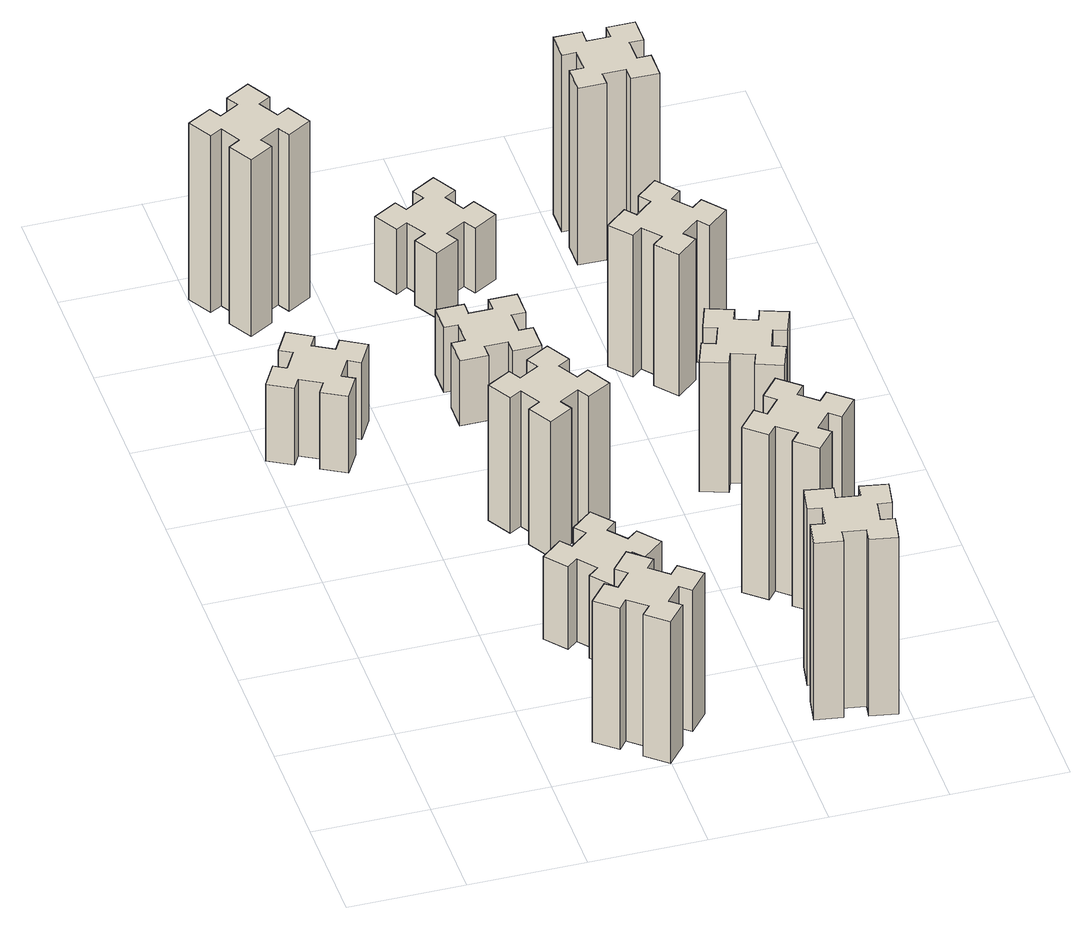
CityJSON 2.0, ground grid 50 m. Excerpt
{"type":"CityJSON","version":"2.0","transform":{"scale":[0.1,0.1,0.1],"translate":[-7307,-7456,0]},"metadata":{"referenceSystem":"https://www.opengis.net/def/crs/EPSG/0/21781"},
"CityObjects":{
"building1":{"type":"Building","attributes":{"class":"1000","function":"1000","usage":"1000","yearOfConstruction":2016,"roofType":"1000","measuredHeight":39,"storeysAboveGround":30,"storeysBelowGround":0},"geometry":[{"type":"Solid","lod":"1","boundaries":[[[[0,1,2,3,4,5,6,7,8,9,10,11,12,13,14,15,16,17,18,19]],[[17,16,20,21]],[[16,15,22,20]],[[15,14,23,22]],[[14,13,24,23]],[[13,12,25,24]],[[12,11,26,25]],[[11,10,27,26]],[[10,9,28,27]],[[9,8,29,28]],[[8,7,30,29]],[[7,6,31,30]],[[6,5,32,31]],[[5,4,33,32]],[[4,3,34,33]],[[3,2,35,34]],[[2,1,36,35]],[[1,0,37,36]],[[0,19,38,37]],[[19,18,39,38]],[[18,17,21,39]],[[24,25,26,27,28,29,30,31,32,33,34,35,36,37,38,39,21,20,22,23]]]]}]},
"building2":{"type":"Building","attributes":{"class":"1000","function":"1000","usage":"1000","yearOfConstruction":2016,"roofType":"1000","measuredHeight":72,"storeysAboveGround":30,"storeysBelowGround":0},"geometry":[{"type":"Solid","lod":"1","boundaries":[[[[40,41,42,43,44,45,46,47,48,49,50,51,52,53,54,55,56,57,58,59]],[[57,56,60,61]],[[56,55,62,60]],[[55,54,63,62]],[[54,53,64,63]],[[53,52,65,64]],[[52,51,66,65]],[[51,50,67,66]],[[50,49,68,67]],[[49,48,69,68]],[[48,47,70,69]],[[47,46,71,70]],[[46,45,72,71]],[[45,44,73,72]],[[44,43,74,73]],[[43,42,75,74]],[[42,41,76,75]],[[41,40,77,76]],[[40,59,78,77]],[[59,58,79,78]],[[58,57,61,79]],[[64,65,66,67,68,69,70,71,72,73,74,75,76,77,78,79,61,60,62,63]]]]}]},
"building3":{"type":"Building","attributes":{"class":"1000","function":"1000","usage":"1000","yearOfConstruction":2016,"roofType":"1000","measuredHeight":90,"storeysAboveGround":30,"storeysBelowGround":0},"geometry":[{"type":"Solid","lod":"1","boundaries":[[[[80,81,82,83,84,85,86,87,88,89,90,91,92,93,94,95,96,97,98,99]],[[97,96,100,101]],[[96,95,102,100]],[[95,94,103,102]],[[94,93,104,103]],[[93,92,105,104]],[[92,91,106,105]],[[91,90,107,106]],[[90,89,108,107]],[[89,88,109,108]],[[88,87,110,109]],[[87,86,111,110]],[[86,85,112,111]],[[85,84,113,112]],[[84,83,114,113]],[[83,82,115,114]],[[82,81,116,115]],[[81,80,117,116]],[[80,99,118,117]],[[99,98,119,118]],[[98,97,101,119]],[[104,105,106,107,108,109,110,111,112,113,114,115,116,117,118,119,101,100,102,103]]]]}]},
"building4":{"type":"Building","attributes":{"class":"1000","function":"1000","usage":"1000","yearOfConstruction":2016,"roofType":"1000","measuredHeight":42,"storeysAboveGround":30,"storeysBelowGround":0},"geometry":[{"type":"Solid","lod":"1","boundaries":[[[[120,121,122,123,124,125,126,127,128,129,130,131,132,133,134,135,136,137,138,139]],[[137,136,140,141]],[[136,135,142,140]],[[135,134,143,142]],[[134,133,144,143]],[[133,132,145,144]],[[132,131,146,145]],[[131,130,147,146]],[[130,129,148,147]],[[129,128,149,148]],[[128,127,150,149]],[[127,126,151,150]],[[126,125,152,151]],[[125,124,153,152]],[[124,123,154,153]],[[123,122,155,154]],[[122,121,156,155]],[[121,120,157,156]],[[120,139,158,157]],[[139,138,159,158]],[[138,137,141,159]],[[144,145,146,147,148,149,150,151,152,153,154,155,156,157,158,159,141,140,142,143]]]]}]},
"building5":{"type":"Building","attributes":{"class":"1000","function":"1000","usage":"1000","yearOfConstruction":2016,"roofType":"1000","measuredHeight":69,"storeysAboveGround":30,"storeysBelowGround":0},"geometry":[{"type":"Solid","lod":"1","boundaries":[[[[160,161,162,163,164,165,166,167,168,169,170,171,172,173,174,175,176,177,178,179]],[[177,176,180,181]],[[176,175,182,180]],[[175,174,183,182]],[[174,173,184,183]],[[173,172,185,184]],[[172,171,186,185]],[[171,170,187,186]],[[170,169,188,187]],[[169,168,189,188]],[[168,167,190,189]],[[167,166,191,190]],[[166,165,192,191]],[[165,164,193,192]],[[164,163,194,193]],[[163,162,195,194]],[[162,161,196,195]],[[161,160,197,196]],[[160,179,198,197]],[[179,178,199,198]],[[178,177,181,199]],[[184,185,186,187,188,189,190,191,192,193,194,195,196,197,198,199,181,180,182,183]]]]}]},
"building6":{"type":"Building","attributes":{"class":"1000","function":"1000","usage":"1000","yearOfConstruction":2016,"roofType":"1000","measuredHeight":33,"storeysAboveGround":30,"storeysBelowGround":0},"geometry":[{"type":"Solid","lod":"1","boundaries":[[[[200,201,202,203,204,205,206,207,208,209,210,211,212,213,214,215,216,217,218,219]],[[217,216,220,221]],[[216,215,222,220]],[[215,214,223,222]],[[214,213,224,223]],[[213,212,225,224]],[[212,211,226,225]],[[211,210,227,226]],[[210,209,228,227]],[[209,208,229,228]],[[208,207,230,229]],[[207,206,231,230]],[[206,205,232,231]],[[205,204,233,232]],[[204,203,234,233]],[[203,202,235,234]],[[202,201,236,235]],[[201,200,237,236]],[[200,219,238,237]],[[219,218,239,238]],[[218,217,221,239]],[[224,225,226,227,228,229,230,231,232,233,234,235,236,237,238,239,221,220,222,223]]]]}]},
"building7":{"type":"Building","attributes":{"class":"1000","function":"1000","usage":"1000","yearOfConstruction":2016,"roofType":"1000","measuredHeight":90,"storeysAboveGround":30,"storeysBelowGround":0},"geometry":[{"type":"Solid","lod":"1","boundaries":[[[[240,241,242,243,244,245,246,247,248,249,250,251,252,253,254,255,256,257,258,259]],[[257,256,260,261]],[[256,255,262,260]],[[255,254,263,262]],[[254,253,264,263]],[[253,252,265,264]],[[252,251,266,265]],[[251,250,267,266]],[[250,249,268,267]],[[249,248,269,268]],[[248,247,270,269]],[[247,246,271,270]],[[246,245,272,271]],[[245,244,273,272]],[[244,243,274,273]],[[243,242,275,274]],[[242,241,276,275]],[[241,240,277,276]],[[240,259,278,277]],[[259,258,279,278]],[[258,257,261,279]],[[264,265,266,267,268,269,270,271,272,273,274,275,276,277,278,279,261,260,262,263]]]]}]},
"building8":{"type":"Building","attributes":{"class":"1000","function":"1000","usage":"1000","yearOfConstruction":2016,"roofType":"1000","measuredHeight":33,"storeysAboveGround":30,"storeysBelowGround":0},"geometry":[{"type":"Solid","lod":"1","boundaries":[[[[280,281,282,283,284,285,286,287,288,289,290,291,292,293,294,295,296,297,298,299]],[[297,296,300,301]],[[296,295,302,300]],[[295,294,303,302]],[[294,293,304,303]],[[293,292,305,304]],[[292,291,306,305]],[[291,290,307,306]],[[290,289,308,307]],[[289,288,309,308]],[[288,287,310,309]],[[287,286,311,310]],[[286,285,312,311]],[[285,284,313,312]],[[284,283,314,313]],[[283,282,315,314]],[[282,281,316,315]],[[281,280,317,316]],[[280,299,318,317]],[[299,298,319,318]],[[298,297,301,319]],[[304,305,306,307,308,309,310,311,312,313,314,315,316,317,318,319,301,300,302,303]]]]}]},
"building9":{"type":"Building","attributes":{"class":"1000","function":"1000","usage":"1000","yearOfConstruction":2016,"roofType":"1000","measuredHeight":84,"storeysAboveGround":30,"storeysBelowGround":0},"geometry":[{"type":"Solid","lod":"1","boundaries":[[[[320,321,322,323,324,325,326,327,328,329,330,331,332,333,334,335,336,337,338,339]],[[337,336,340,341]],[[336,335,342,340]],[[335,334,343,342]],[[334,333,344,343]],[[333,332,345,344]],[[332,331,346,345]],[[331,330,347,346]],[[330,329,348,347]],[[329,328,349,348]],[[328,327,350,349]],[[327,326,351,350]],[[326,325,352,351]],[[325,324,353,352]],[[324,323,354,353]],[[323,322,355,354]],[[322,321,356,355]],[[321,320,357,356]],[[320,339,358,357]],[[339,338,359,358]],[[338,337,341,359]],[[344,345,346,347,348,349,350,351,352,353,354,355,356,357,358,359,341,340,342,343]]]]}]},
"building10":{"type":"Building","attributes":{"class":"1000","function":"1000","usage":"1000","yearOfConstruction":2016,"roofType":"1000","measuredHeight":66,"storeysAboveGround":30,"storeysBelowGround":0},"geometry":[{"type":"Solid","lod":"1","boundaries":[[[[360,361,362,363,364,365,366,367,368,369,370,371,372,373,374,375,376,377,378,379]],[[377,376,380,381]],[[376,375,382,380]],[[375,374,383,382]],[[374,373,384,383]],[[373,372,385,384]],[[372,371,386,385]],[[371,370,387,386]],[[370,369,388,387]],[[369,368,389,388]],[[368,367,390,389]],[[367,366,391,390]],[[366,365,392,391]],[[365,364,393,392]],[[364,363,394,393]],[[363,362,395,394]],[[362,361,396,395]],[[361,360,397,396]],[[360,379,398,397]],[[379,378,399,398]],[[378,377,381,399]],[[384,385,386,387,388,389,390,391,392,393,394,395,396,397,398,399,381,380,382,383]]]]}]},
"building11":{"type":"Building","attributes":{"class":"1000","function":"1000","usage":"1000","yearOfConstruction":2016,"roofType":"1000","measuredHeight":72,"storeysAboveGround":30,"storeysBelowGround":0},"geometry":[{"type":"Solid","lod":"1","boundaries":[[[[400,401,402,403,404,405,406,407,408,409,410,411,412,413,414,415,416,417,418,419]],[[417,416,420,421]],[[416,415,422,420]],[[415,414,423,422]],[[414,413,424,423]],[[413,412,425,424]],[[412,411,426,425]],[[411,410,427,426]],[[410,409,428,427]],[[409,408,429,428]],[[408,407,430,429]],[[407,406,431,430]],[[406,405,432,431]],[[405,404,433,432]],[[404,403,434,433]],[[403,402,435,434]],[[402,401,436,435]],[[401,400,437,436]],[[400,419,438,437]],[[419,418,439,438]],[[418,417,421,439]],[[424,425,426,427,428,429,430,431,432,433,434,435,436,437,438,439,421,420,422,423]]]]}]},
"building12":{"type":"Building","attributes":{"class":"1000","function":"1000","usage":"1000","yearOfConstruction":2016,"roofType":"1000","measuredHeight":90,"storeysAboveGround":30,"storeysBelowGround":0},"geometry":[{"type":"Solid","lod":"1","boundaries":[[[[440,441,442,443,444,445,446,447,448,449,450,451,452,453,454,455,456,457,458,459]],[[457,456,460,461]],[[456,455,462,460]],[[455,454,463,462]],[[454,453,464,463]],[[453,452,465,464]],[[452,451,466,465]],[[451,450,467,466]],[[450,449,468,467]],[[449,448,469,468]],[[448,447,470,469]],[[447,446,471,470]],[[446,445,472,471]],[[445,444,473,472]],[[444,443,474,473]],[[443,442,475,474]],[[442,441,476,475]],[[441,440,477,476]],[[440,459,478,477]],[[459,458,479,478]],[[458,457,461,479]],[[464,465,466,467,468,469,470,471,472,473,474,475,476,477,478,479,461,460,462,463]]]]}]}
},
"vertices":[
[306,2267,0],[356,2354,0],[408,2324,0],[468,2428,0],[364,2488,0],[334,2436,0],[247,2486,0],[277,2538,0],[173,2598,0],[113,2494,0],[165,2464,0],[115,2377,0],[63,2407,0],[3,2303,0],[107,2243,0],[137,2295,0],[224,2245,0],[194,2193,0],[298,2133,0],[358,2237,0],[224,2245,390],[194,2193,390],[137,2295,390],[107,2243,390],[3,2303,390],[63,2407,390],[115,2377,390],[165,2464,390],[113,2494,390],[173,2598,390],[277,2538,390],[247,2486,390],[334,2436,390],[364,2488,390],[468,2428,390],[408,2324,390],[356,2354,390],[306,2267,390],[358,2237,390],[298,2133,390],
[866,193,0],[943,129,0],[904,83,0],[996,6,0],[1073,98,0],[1027,136,0],[1092,213,0],[1138,174,0],[1215,266,0],[1123,343,0],[1084,297,0],[1008,362,0],[1046,408,0],[954,485,0],[877,393,0],[923,354,0],[859,278,0],[813,316,0],[736,224,0],[828,147,0],[859,278,720],[813,316,720],[923,354,720],[877,393,720],[954,485,720],[1046,408,720],[1008,362,720],[1084,297,720],[1123,343,720],[1215,266,720],[1138,174,720],[1092,213,720],[1027,136,720],[1073,98,720],[996,6,720],[904,83,720],[943,129,720],[866,193,720],[828,147,720],[736,224,720],
[224,3426,0],[137,3376,0],[107,3428,0],[3,3368,0],[63,3264,0],[115,3294,0],[165,3207,0],[113,3177,0],[173,3073,0],[277,3133,0],[247,3185,0],[334,3235,0],[364,3183,0],[468,3243,0],[408,3347,0],[356,3317,0],[306,3404,0],[358,3434,0],[298,3538,0],[194,3478,0],[306,3404,900],[358,3434,900],[356,3317,900],[408,3347,900],[468,3243,900],[364,3183,900],[334,3235,900],[247,3185,900],[277,3133,900],[173,3073,900],[113,3177,900],[165,3207,900],[115,3294,900],[63,3264,900],[3,3368,900],[107,3428,900],[137,3376,900],[224,3426,900],[194,3478,900],[298,3538,900],
[943,1002,0],[866,937,0],[828,983,0],[736,906,0],[813,814,0],[859,853,0],[923,776,0],[877,738,0],[954,646,0],[1046,723,0],[1008,769,0],[1084,833,0],[1123,787,0],[1215,864,0],[1138,956,0],[1092,918,0],[1027,994,0],[1073,1033,0],[996,1125,0],[904,1048,0],[1027,994,420],[1073,1033,420],[1092,918,420],[1138,956,420],[1215,864,420],[1123,787,420],[1084,833,420],[1008,769,420],[1046,723,420],[954,646,420],[877,738,420],[923,776,420],[859,853,420],[813,814,420],[736,906,420],[828,983,420],[866,937,420],[943,1002,420],[904,1048,420],[996,1125,420],
[1096,1637,0],[1046,1724,0],[1098,1754,0],[1038,1858,0],[934,1798,0],[964,1746,0],[877,1696,0],[847,1748,0],[743,1688,0],[803,1584,0],[855,1614,0],[905,1527,0],[853,1497,0],[913,1393,0],[1017,1453,0],[987,1505,0],[1074,1555,0],[1104,1503,0],[1208,1563,0],[1148,1667,0],[1074,1555,690],[1104,1503,690],[987,1505,690],[1017,1453,690],[913,1393,690],[853,1497,690],[905,1527,690],[855,1614,690],[803,1584,690],[743,1688,690],[847,1748,690],[877,1696,690],[964,1746,690],[934,1798,690],[1038,1858,690],[1098,1754,690],[1046,1724,690],[1096,1637,690],[1148,1667,690],[1208,1563,690],
[1085,2415,0],[1085,2515,0],[1145,2515,0],[1145,2635,0],[1025,2635,0],[1025,2575,0],[925,2575,0],[925,2635,0],[805,2635,0],[805,2515,0],[865,2515,0],[865,2415,0],[805,2415,0],[805,2295,0],[925,2295,0],[925,2355,0],[1025,2355,0],[1025,2295,0],[1145,2295,0],[1145,2415,0],[1025,2355,330],[1025,2295,330],[925,2355,330],[925,2295,330],[805,2295,330],[805,2415,330],[865,2415,330],[865,2515,330],[805,2515,330],[805,2635,330],[925,2635,330],[925,2575,330],[1025,2575,330],[1025,2635,330],[1145,2635,330],[1145,2515,330],[1085,2515,330],[1085,2415,330],[1145,2415,330],[1145,2295,330],
[1884,345,0],[1785,362,0],[1796,421,0],[1677,442,0],[1657,324,0],[1716,314,0],[1698,215,0],[1639,226,0],[1618,107,0],[1737,87,0],[1747,146,0],[1845,128,0],[1835,69,0],[1953,48,0],[1974,167,0],[1915,177,0],[1932,275,0],[1991,265,0],[2012,383,0],[1894,404,0],[1932,275,900],[1991,265,900],[1915,177,900],[1974,167,900],[1953,48,900],[1835,69,900],[1845,128,900],[1747,146,900],[1737,87,900],[1618,107,900],[1639,226,900],[1698,215,900],[1716,314,900],[1657,324,900],[1677,442,900],[1796,421,900],[1785,362,900],[1884,345,900],[1894,404,900],[2012,383,900],
[1096,3217,0],[1046,3304,0],[1098,3334,0],[1038,3438,0],[934,3378,0],[964,3326,0],[877,3276,0],[847,3328,0],[743,3268,0],[803,3164,0],[855,3194,0],[905,3107,0],[853,3077,0],[913,2973,0],[1017,3033,0],[987,3085,0],[1074,3135,0],[1104,3083,0],[1208,3143,0],[1148,3247,0],[1074,3135,330],[1104,3083,330],[987,3085,330],[1017,3033,330],[913,2973,330],[853,3077,330],[905,3107,330],[855,3194,330],[803,3164,330],[743,3268,330],[847,3328,330],[877,3276,330],[964,3326,330],[934,3378,330],[1038,3438,330],[1098,3334,330],[1046,3304,330],[1096,3217,330],[1148,3247,330],[1208,3143,330],
[1867,876,0],[1932,953,0],[1978,914,0],[2055,1006,0],[1963,1083,0],[1924,1037,0],[1848,1102,0],[1886,1148,0],[1794,1225,0],[1717,1133,0],[1763,1094,0],[1699,1018,0],[1653,1056,0],[1576,964,0],[1668,887,0],[1706,933,0],[1783,869,0],[1744,823,0],[1836,746,0],[1913,838,0],[1783,869,840],[1744,823,840],[1706,933,840],[1668,887,840],[1576,964,840],[1653,1056,840],[1699,1018,840],[1763,1094,840],[1717,1133,840],[1794,1225,840],[1886,1148,840],[1848,1102,840],[1924,1037,840],[1963,1083,840],[2055,1006,840],[1978,914,840],[1932,953,840],[1867,876,840],[1913,838,840],[1836,746,840],
[1900,1812,0],[1806,1846,0],[1827,1902,0],[1714,1943,0],[1673,1830,0],[1729,1810,0],[1695,1716,0],[1639,1737,0],[1597,1624,0],[1710,1583,0],[1731,1639,0],[1825,1605,0],[1804,1549,0],[1917,1507,0],[1958,1620,0],[1902,1641,0],[1936,1735,0],[1992,1714,0],[2033,1827,0],[1920,1868,0],[1936,1735,660],[1992,1714,660],[1902,1641,660],[1958,1620,660],[1917,1507,660],[1804,1549,660],[1825,1605,660],[1731,1639,660],[1710,1583,660],[1597,1624,660],[1639,1737,660],[1695,1716,660],[1729,1810,660],[1673,1830,660],[1714,1943,660],[1827,1902,660],[1806,1846,660],[1900,1812,660],[1920,1868,660],[2033,1827,660],
[1599,2433,0],[1663,2356,0],[1617,2318,0],[1694,2226,0],[1786,2303,0],[1748,2349,0],[1824,2413,0],[1863,2367,0],[1955,2444,0],[1878,2536,0],[1832,2498,0],[1767,2574,0],[1813,2613,0],[1736,2705,0],[1644,2628,0],[1683,2582,0],[1606,2517,0],[1568,2563,0],[1476,2486,0],[1553,2394,0],[1606,2517,720],[1568,2563,720],[1683,2582,720],[1644,2628,720],[1736,2705,720],[1813,2613,720],[1767,2574,720],[1832,2498,720],[1878,2536,720],[1955,2444,720],[1863,2367,720],[1824,2413,720],[1748,2349,720],[1786,2303,720],[1694,2226,720],[1617,2318,720],[1663,2356,720],[1599,2433,720],[1553,2394,720],[1476,2486,720],
[1665,3195,0],[1765,3195,0],[1765,3135,0],[1885,3135,0],[1885,3255,0],[1825,3255,0],[1825,3355,0],[1885,3355,0],[1885,3475,0],[1765,3475,0],[1765,3415,0],[1665,3415,0],[1665,3475,0],[1545,3475,0],[1545,3355,0],[1605,3355,0],[1605,3255,0],[1545,3255,0],[1545,3135,0],[1665,3135,0],[1605,3255,900],[1545,3255,900],[1605,3355,900],[1545,3355,900],[1545,3475,900],[1665,3475,900],[1665,3415,900],[1765,3415,900],[1765,3475,900],[1885,3475,900],[1885,3355,900],[1825,3355,900],[1825,3255,900],[1885,3255,900],[1885,3135,900],[1765,3135,900],[1765,3195,900],[1665,3195,900],[1665,3135,900],[1545,3135,900]
]}
